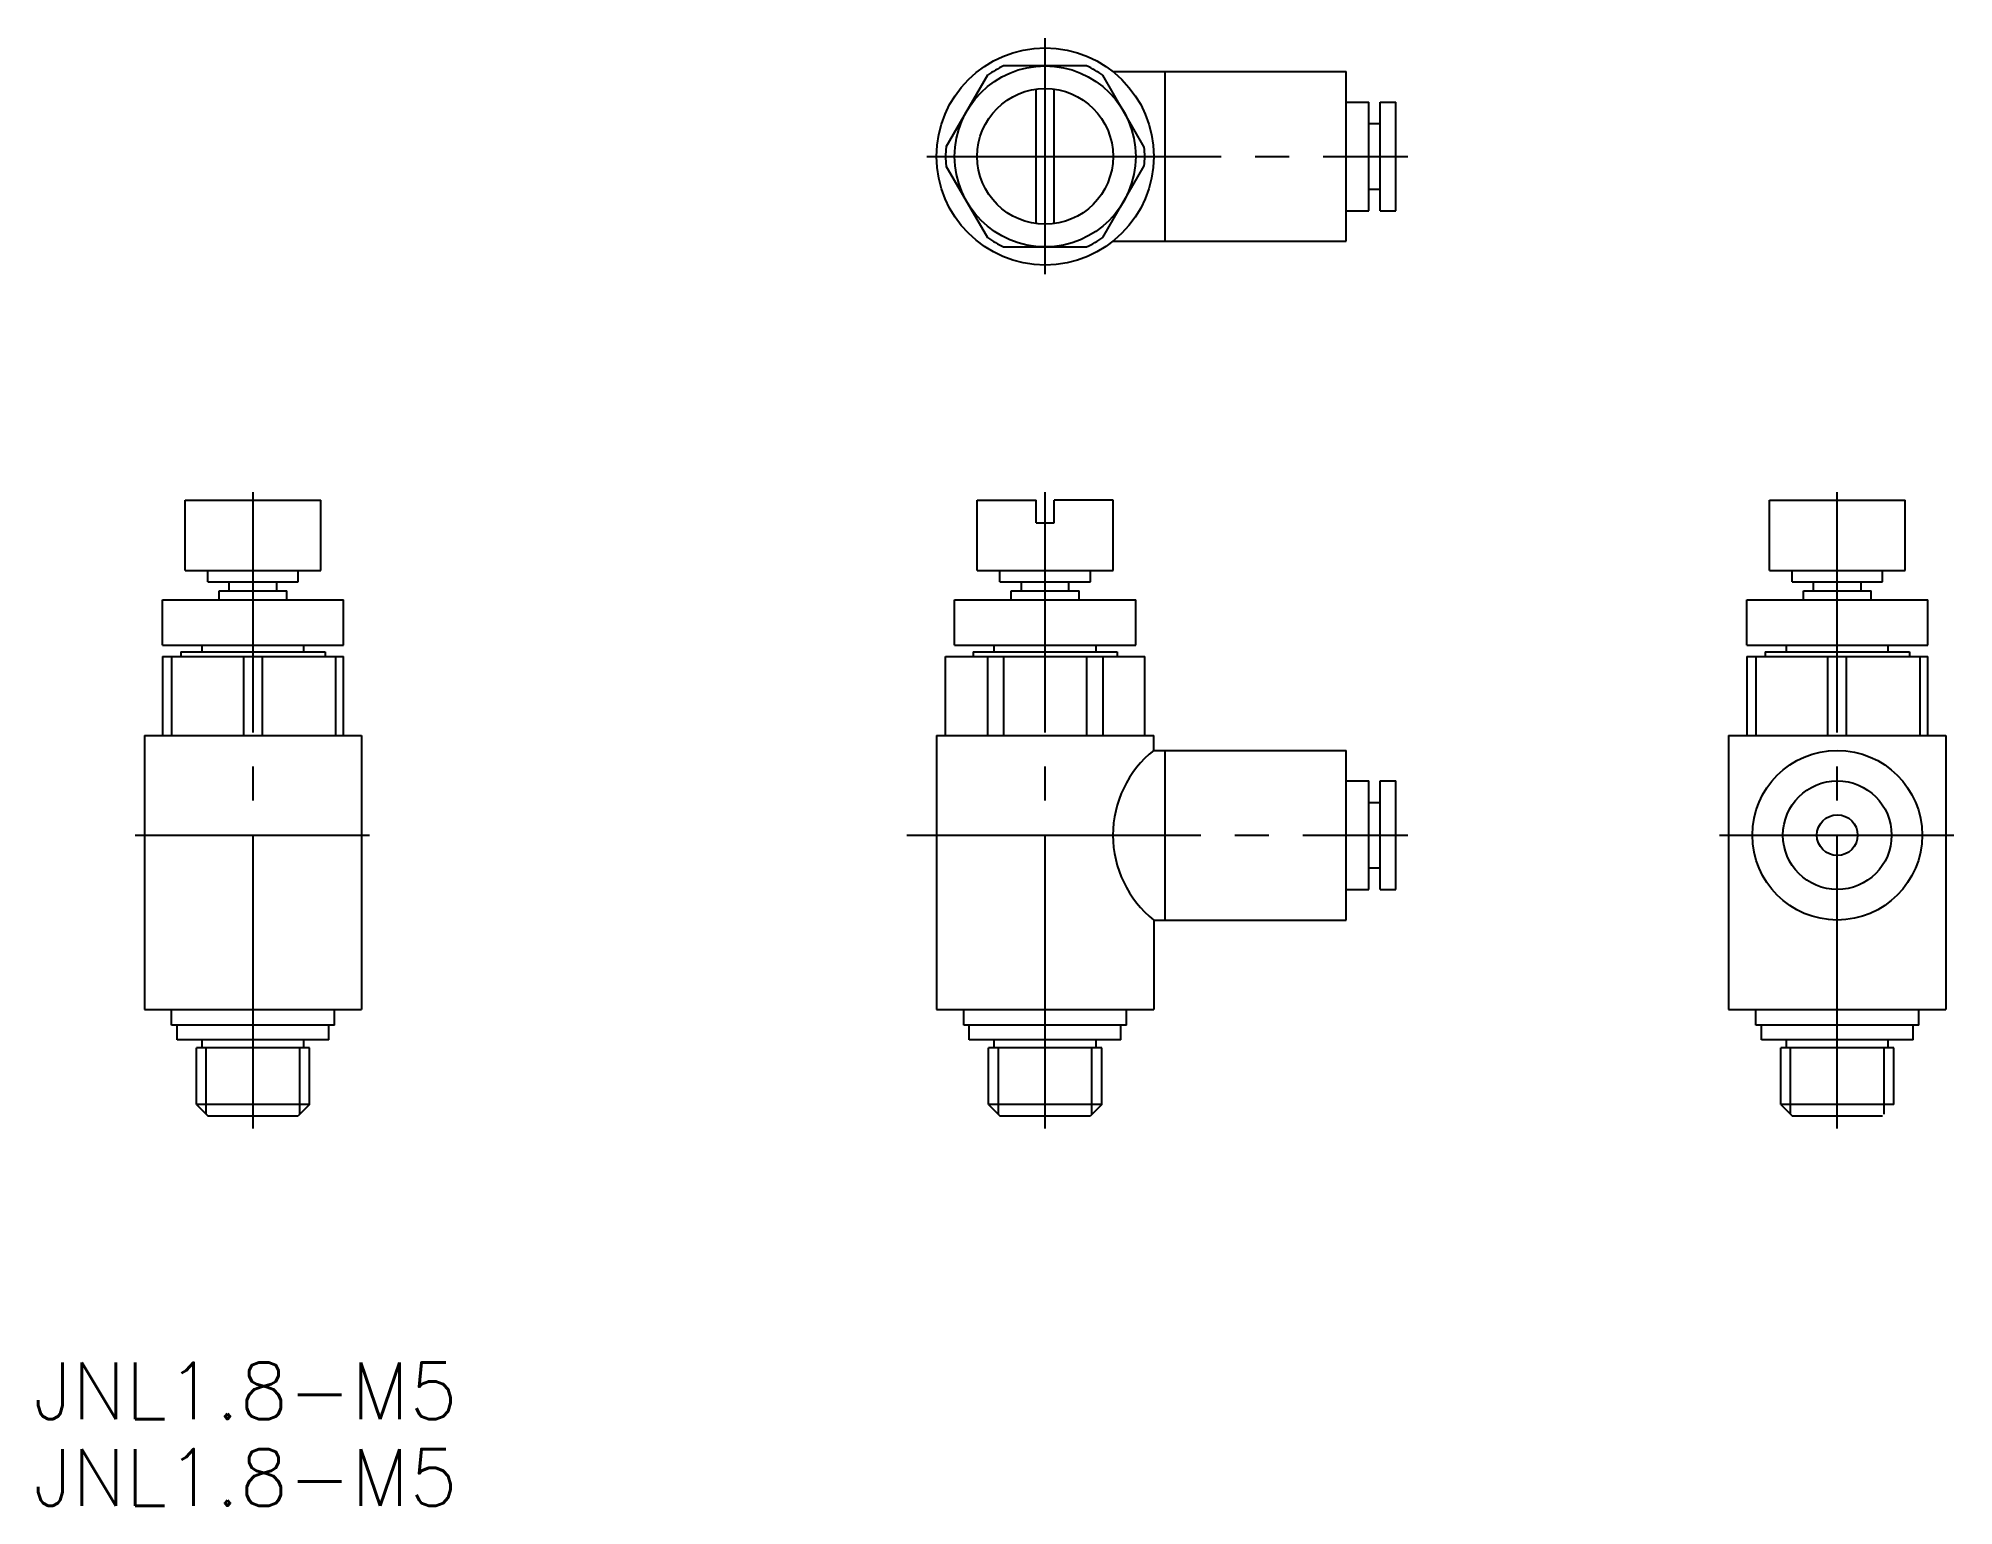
# Model space of a CAD drawing. Extents: x 70.3 to 154.9, y 143.4 to 208.3.
import ezdxf

# ---------------------------------------------------------------- set-up
doc = ezdxf.new("R2010")
doc.units = 0
doc.linetypes.add('CENTER', pattern=[17.5, 13, -1.5, 1.5, -1.5])
doc.layers.get('0').update_dxf_attribs({"linetype": 'CONTINUOUS'})
doc.layers.add('CENTER', color=1, linetype='CENTER')
doc.styles.get("Standard").update_dxf_attribs({"font": 'txt.shx', "bigfont": '@extfont2.shx'})

msp = doc.modelspace()

# ---------------------------------------------------------------- linework, layer by layer
at = {"color": 7, "linetype": 'CONTINUOUS'}
for p, q in [((112.241, 206.632), (110.408, 203.457)), ((116.622, 207.045), (112.956, 207.045)), ((119.169, 203.457), (117.336, 206.632)), ((117.785, 206.795), (128.089, 206.795)), ((120.089, 199.295), (120.089, 206.795)), ((128.089, 199.295), (128.089, 206.795)), ((114.389, 200.071), (114.389, 206.018)), ((115.189, 200.071), (115.189, 206.018)), ((128.089, 205.445), (129.089, 205.445)), ((129.089, 200.645), (129.089, 205.445)), ((129.589, 200.645), (129.589, 205.445)), ((129.589, 205.445), (130.289, 205.445)), ((130.289, 200.645), (130.289, 205.445)), ((129.089, 204.495), (129.589, 204.495)), ((110.408, 202.632), (112.241, 199.457)), ((117.336, 199.457), (119.169, 202.632)), ((129.089, 201.595), (129.589, 201.595)), ((128.089, 200.645), (129.089, 200.645)), ((129.589, 200.645), (130.289, 200.645)), ((112.956, 199.045), (116.622, 199.045)), ((117.785, 199.295), (128.089, 199.295)), ((76.789, 187.845), (82.789, 187.845)), ((76.789, 184.745), (76.789, 187.845)), ((82.789, 184.745), (82.789, 187.845)), ((111.789, 187.845), (114.389, 187.845)), ((111.789, 184.745), (111.789, 187.845)), ((114.389, 186.845), (114.389, 187.845)), ((117.789, 187.845), (115.189, 187.845)), ((115.189, 186.845), (115.189, 187.845)), ((117.789, 184.745), (117.789, 187.845)), ((146.789, 187.845), (152.789, 187.845)), ((146.789, 184.745), (146.789, 187.845)), ((152.789, 184.745), (152.789, 187.845)), ((114.389, 186.845), (115.189, 186.845)), ((76.789, 184.745), (82.789, 184.745)), ((77.789, 184.245), (77.789, 184.745)), ((81.789, 184.245), (81.789, 184.745)), ((111.789, 184.745), (117.789, 184.745)), ((112.789, 184.245), (112.789, 184.745)), ((116.789, 184.245), (116.789, 184.745)), ((146.789, 184.745), (152.789, 184.745)), ((147.789, 184.245), (147.789, 184.745)), ((151.789, 184.245), (151.789, 184.745)), ((77.789, 184.245), (81.789, 184.245)), ((78.289, 183.845), (81.289, 183.845)), ((78.289, 183.445), (78.289, 183.845)), ((78.739, 183.845), (78.739, 184.245)), ((80.839, 183.845), (80.839, 184.245)), ((81.289, 183.445), (81.289, 183.845)), ((112.789, 184.245), (116.789, 184.245)), ((113.289, 183.845), (116.289, 183.845)), ((113.289, 183.445), (113.289, 183.845)), ((113.739, 183.845), (113.739, 184.245)), ((115.839, 183.845), (115.839, 184.245)), ((116.289, 183.445), (116.289, 183.845)), ((147.789, 184.245), (151.789, 184.245)), ((148.289, 183.845), (151.289, 183.845)), ((148.289, 183.445), (148.289, 183.845)), ((148.739, 183.845), (148.739, 184.245)), ((150.839, 183.845), (150.839, 184.245)), ((151.289, 183.445), (151.289, 183.845)), ((75.789, 183.445), (83.789, 183.445)), ((75.789, 181.445), (75.789, 183.445)), ((83.789, 181.445), (83.789, 183.445)), ((110.789, 183.445), (118.789, 183.445)), ((110.789, 181.445), (110.789, 183.445)), ((118.789, 181.445), (118.789, 183.445)), ((145.789, 183.445), (153.789, 183.445)), ((145.789, 181.445), (145.789, 183.445)), ((153.789, 181.445), (153.789, 183.445)), ((75.789, 181.445), (83.789, 181.445)), ((76.604, 181.145), (82.973, 181.145)), ((76.604, 181.145), (76.604, 180.945)), ((77.539, 181.145), (77.539, 181.445)), ((82.039, 181.145), (82.039, 181.445)), ((82.973, 181.145), (82.973, 180.945)), ((110.789, 181.445), (118.789, 181.445)), ((111.604, 181.145), (117.973, 181.145)), ((111.604, 181.145), (111.604, 180.945)), ((112.539, 181.145), (112.539, 181.445)), ((117.039, 181.145), (117.039, 181.445)), ((117.973, 181.145), (117.973, 180.945)), ((145.789, 181.445), (153.789, 181.445)), ((146.604, 181.145), (152.973, 181.145)), ((146.604, 181.145), (146.604, 180.945)), ((147.539, 181.145), (147.539, 181.445)), ((152.039, 181.145), (152.039, 181.445)), ((152.973, 181.145), (152.973, 180.945)), ((75.789, 180.945), (83.789, 180.945)), ((75.789, 180.945), (75.789, 177.445)), ((76.201, 177.445), (76.201, 180.945)), ((79.376, 177.445), (79.376, 180.945)), ((80.201, 177.445), (80.201, 180.945)), ((83.451, 177.445), (83.451, 180.945)), ((83.789, 177.445), (83.789, 180.945)), ((110.389, 177.445), (110.389, 180.945)), ((110.389, 180.945), (119.189, 180.945)), ((112.241, 180.945), (112.241, 177.445)), ((112.956, 180.945), (112.956, 177.445)), ((116.622, 180.945), (116.622, 177.445)), ((117.336, 180.945), (117.336, 177.445)), ((119.189, 177.445), (119.189, 180.945)), ((145.789, 180.945), (153.789, 180.945)), ((145.789, 180.945), (145.789, 177.445)), ((146.201, 177.445), (146.201, 180.945)), ((149.376, 177.445), (149.376, 180.945)), ((150.201, 177.445), (150.201, 180.945)), ((153.451, 177.445), (153.451, 180.945)), ((153.789, 177.445), (153.789, 180.945)), ((74.989, 177.445), (74.989, 165.345)), ((74.989, 177.445), (84.589, 177.445)), ((84.589, 177.445), (84.589, 165.345)), ((109.989, 177.445), (109.989, 165.345)), ((109.989, 177.445), (119.589, 177.445)), ((119.589, 176.795), (119.589, 177.445)), ((144.989, 177.445), (144.989, 165.345)), ((144.989, 177.445), (154.589, 177.445)), ((154.589, 177.445), (154.589, 165.345)), ((119.589, 176.795), (128.089, 176.795)), ((120.089, 169.295), (120.089, 176.795)), ((128.089, 169.295), (128.089, 176.795)), ((128.089, 175.445), (129.089, 175.445)), ((129.089, 170.645), (129.089, 175.445)), ((129.589, 170.645), (129.589, 175.445)), ((129.589, 175.445), (130.289, 175.445)), ((130.289, 170.645), (130.289, 175.445)), ((129.089, 174.495), (129.589, 174.495)), ((129.089, 171.595), (129.589, 171.595)), ((128.089, 170.645), (129.089, 170.645)), ((129.589, 170.645), (130.289, 170.645)), ((119.589, 169.295), (119.589, 165.345)), ((119.589, 169.295), (128.089, 169.295)), ((74.989, 165.345), (84.589, 165.345)), ((76.189, 164.645), (76.189, 165.345)), ((83.389, 164.645), (83.389, 165.345)), ((109.989, 165.345), (119.589, 165.345)), ((111.189, 164.645), (111.189, 165.345)), ((118.389, 164.645), (118.389, 165.345)), ((144.989, 165.345), (154.589, 165.345)), ((146.189, 164.645), (146.189, 165.345)), ((153.389, 164.645), (153.389, 165.345)), ((83.389, 164.645), (76.189, 164.645)), ((76.439, 164.005), (76.439, 164.645)), ((83.139, 164.005), (83.139, 164.645)), ((118.389, 164.645), (111.189, 164.645)), ((111.439, 164.005), (111.439, 164.645)), ((118.139, 164.005), (118.139, 164.645)), ((153.389, 164.645), (146.189, 164.645)), ((146.439, 164.005), (146.439, 164.645)), ((153.139, 164.005), (153.139, 164.645)), ((83.139, 164.005), (76.439, 164.005)), ((77.289, 161.145), (77.289, 163.645)), ((82.289, 163.645), (77.289, 163.645)), ((77.539, 163.645), (77.539, 164.005)), ((82.039, 163.645), (82.039, 164.005)), ((82.289, 161.145), (82.289, 163.645)), ((118.139, 164.005), (111.439, 164.005)), ((112.289, 161.145), (112.289, 163.645)), ((117.289, 163.645), (112.289, 163.645)), ((112.539, 163.645), (112.539, 164.005)), ((117.039, 163.645), (117.039, 164.005)), ((117.289, 161.145), (117.289, 163.645)), ((153.139, 164.005), (146.439, 164.005)), ((147.289, 161.145), (147.289, 163.645)), ((152.289, 163.645), (147.289, 163.645)), ((147.539, 163.645), (147.539, 164.005)), ((152.039, 163.645), (152.039, 164.005)), ((152.289, 161.145), (152.289, 163.645)), ((82.289, 161.145), (77.289, 161.145)), ((77.289, 161.145), (77.789, 160.645)), ((82.289, 161.145), (81.789, 160.645)), ((117.289, 161.145), (112.289, 161.145)), ((112.289, 161.145), (112.789, 160.645)), ((117.289, 161.145), (116.789, 160.645)), ((152.289, 161.145), (147.289, 161.145)), ((147.289, 161.145), (147.789, 160.645)), ((77.789, 160.645), (81.789, 160.645)), ((112.789, 160.645), (116.789, 160.645)), ((147.789, 160.645), (151.789, 160.645))]:
    msp.add_line(p, q, dxfattribs=at)
at = {"color": 3, "linetype": 'CONTINUOUS'}
for p, q in [((77.722, 160.712), (77.722, 163.645)), ((81.856, 160.712), (81.856, 163.645)), ((112.722, 160.712), (112.722, 163.645)), ((116.856, 160.712), (116.856, 163.645)), ((147.722, 160.712), (147.722, 163.645)), ((151.856, 160.712), (151.856, 163.645))]:
    msp.add_line(p, q, dxfattribs=at)
at = {"color": 7, "linetype": 'CONTINUOUS'}
for centre, radius in [((114.789, 203.045), 4.8), ((114.789, 203.045), 4), ((114.789, 203.045), 3), ((149.789, 173.045), 3.75), ((149.789, 173.045), 2.4), ((149.789, 173.045), 0.9)]:
    msp.add_circle(centre, radius, dxfattribs=at)
for centre, radius, start, end in [((114.789, 203.045), 4.4, 114.62002, 125.37998), ((114.789, 203.045), 4.4, 54.62002, 65.37998), ((114.789, 203.045), 4.4, 174.62002, 185.37998), ((114.789, 203.045), 4.4, 354.62002, 5.37998), ((114.789, 203.045), 4.4, 234.62002, 245.37998), ((114.789, 203.045), 4.4, 294.62002, 305.37998), ((122.585, 173.045), 4.8, 128.62482, 180), ((122.585, 173.045), 4.8, 180, 231.37518)]:
    msp.add_arc(centre, radius, start, end, dxfattribs=at)
at = {"layer": 'CENTER', "color": 1, "linetype": 'CENTER'}
for p, q in [((114.789, 197.848), (114.789, 208.266)), ((109.568, 203.045), (130.814, 203.045)), ((79.789, 160.082), (79.789, 188.206)), ((114.789, 160.082), (114.789, 188.206)), ((149.789, 160.082), (149.789, 188.206)), ((74.584, 173.045), (84.932, 173.045)), ((108.675, 173.045), (130.814, 173.045)), ((144.584, 173.045), (154.932, 173.045))]:
    msp.add_line(p, q, dxfattribs=at)

# ---------------------------------------------------------------- texts
at = {"color": 7, "linetype": 'CONTINUOUS'}
for p in [(70.088, 147.237), (70.088, 143.409)]:
    msp.add_text('JNL1.8-M5', height=2.5, dxfattribs=at).set_placement(p)

doc.saveas('drawing.dxf')
